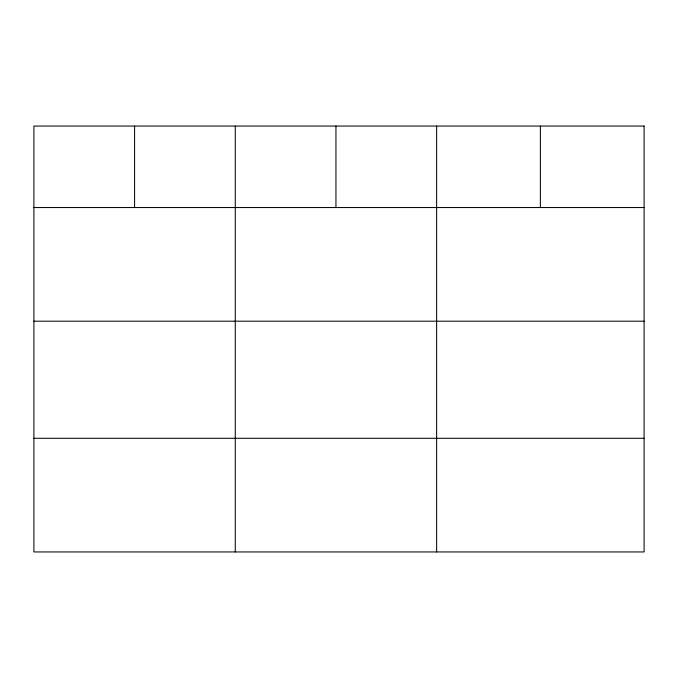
<?xml version="1.0" encoding="UTF-8"?>
<svg xmlns="http://www.w3.org/2000/svg" width="678" height="678" viewBox="0 0 678 678"><rect width="100%" height="100%" fill="white"/><g stroke="black" fill="none" stroke-linecap="round" stroke-linejoin="round"><path stroke-width="1.02" d="M33.9 207.544L644.1 207.544M33.9 321.194L644.1 321.194M33.9 438.285L644.1 438.285M540.366 126.057L540.366 207.544M436.632 126.057L436.632 551.943M335.949 126.057L335.949 207.544M235.266 126.057L235.266 551.943M134.583 126.057L134.583 207.544M644.1 126.057L33.9 126.057L33.9 551.943L644.1 551.943L644.1 126.057"/></g></svg>
